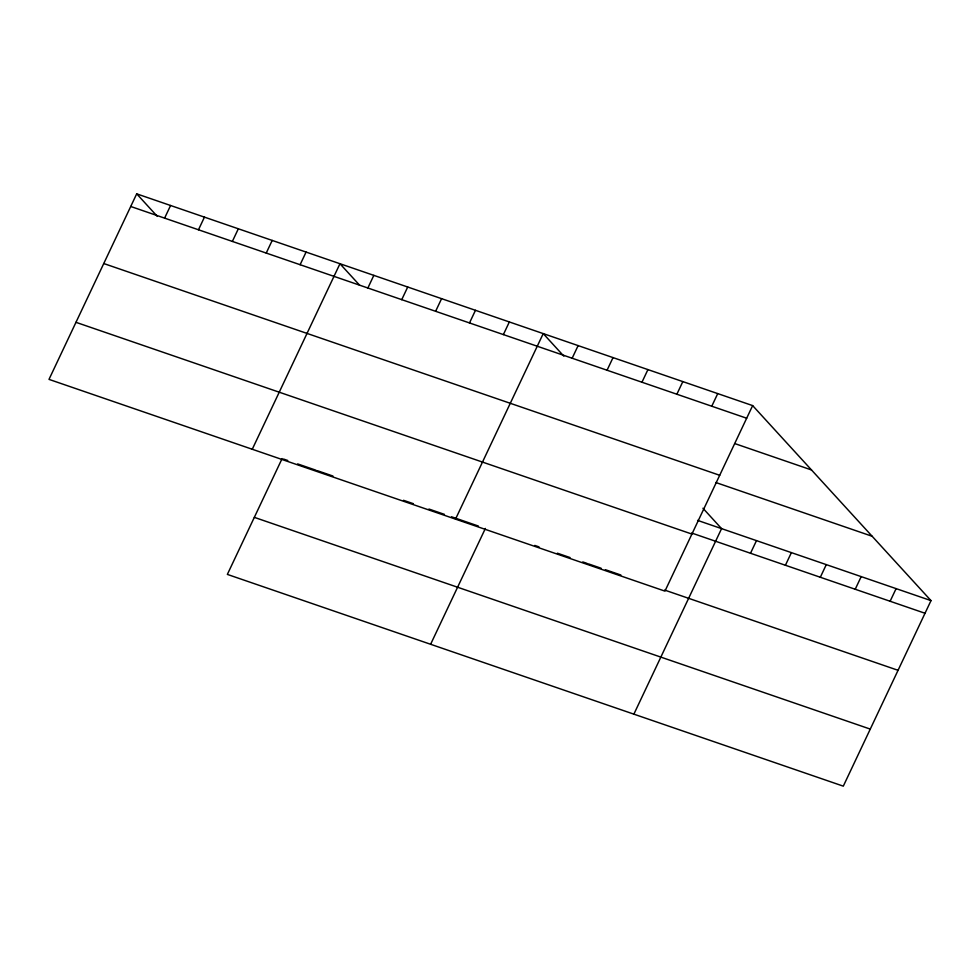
<?xml version="1.0" encoding="UTF-8"?>
<svg xmlns="http://www.w3.org/2000/svg" width="980" height="980" viewBox="0 0 980 980"><rect width="100%" height="100%" fill="white"/><g stroke="black" fill="none" stroke-linecap="round" stroke-linejoin="round"><path stroke-width="1.47" d="M136.698 193.844L49 379.382L664.942 591.124L752.64 405.598L136.698 193.844L157.302 216.372M164.603 218.136L170.581 205.494M198.475 229.773L204.453 217.144M232.358 241.423L238.336 228.781M266.229 253.073L272.207 240.431M300.113 264.71L306.079 252.081M252.264 449.257L339.962 263.73L359.587 285.18M282.118 458.567L227.36 574.403L843.302 786.156L931 600.618L752.64 405.598M367.868 288.01L373.833 275.368M401.739 299.66L407.717 287.018M435.622 311.297L441.588 298.667M469.494 322.947L475.471 310.305M503.377 334.596L509.343 321.954M455.516 519.13L543.226 333.604L563.819 356.132M430.624 644.277L485.382 528.441M572.149 358.239L578.127 345.597M607.061 370.232L613.027 357.602M641.961 382.237L647.927 369.595M676.861 394.23L682.84 381.6M711.762 406.235L717.74 393.593M633.876 714.163L721.574 528.624L702.942 508.24M750.509 553.259L756.486 540.629M785.409 565.264L791.387 552.622M820.321 577.257L826.287 564.627M855.221 589.262L861.187 576.62M890.122 601.255L896.1 588.625M130.732 206.486L746.674 418.227M734.718 443.56L811.501 469.959M103.758 263.534L719.7 475.288M715.78 482.503L872.139 536.268M697.589 520.38L931 600.618M691.611 533.01L925.022 613.26M75.975 322.322L691.917 534.076M283.526 459.044L287.765 460.502M297.638 463.908L315.989 470.216M317.398 470.694L332.93 476.035M403.503 500.302L413.389 503.696M428.909 509.037L444.442 514.365M451.498 516.791L478.314 526.015M534.774 545.419L539.012 546.877M557.363 553.186L570.066 557.559M582.769 561.92L587.008 563.378M588.417 563.868L601.12 568.229M605.358 569.686L620.879 575.027M664.636 590.07L898.06 670.308M254.322 517.354L870.264 729.096"/></g></svg>
